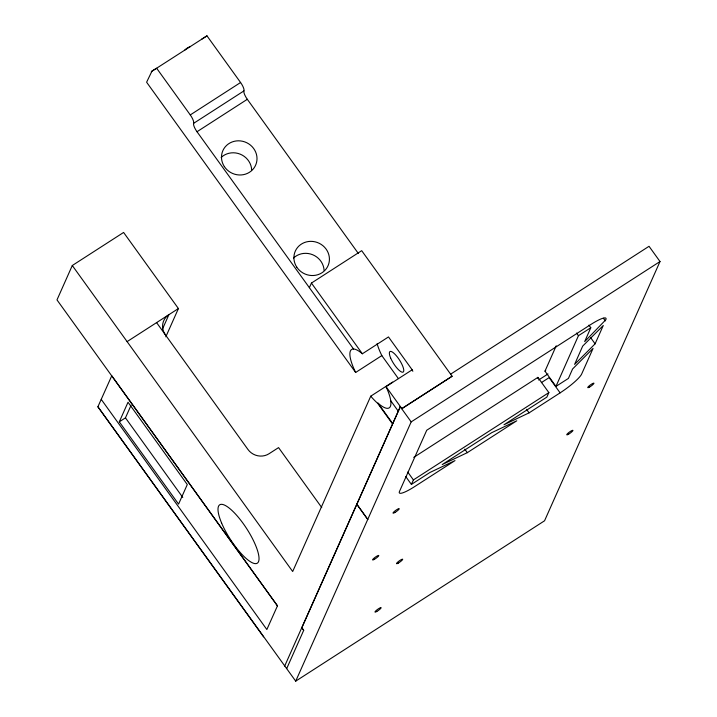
<?xml version="1.0" encoding="UTF-8"?>
<svg xmlns="http://www.w3.org/2000/svg" width="717" height="717" viewBox="0 0 717 717"><rect width="100%" height="100%" fill="white"/><g stroke="black" fill="none" stroke-linecap="round" stroke-linejoin="round"><path stroke-width="1.08" d="M588.908 325.142L590.79 327.75L584.678 341.588L605.82 319.764A22.881 3.97 -35.8 0 0 590.441 324.747L426.732 430.245L399.494 491.441A22.881 3.97 -35.8 0 0 414.874 486.449L455.008 460.592L429.913 472.485L411.397 484.414L405.75 476.581M413.718 457.401L537.893 377.375L548.863 392.611L546.856 397.119L503.988 424.751L529.083 412.858L560.111 392.853A22.881 3.97 -35.8 0 0 581.648 374.05L593.058 348.435L572.587 368.977L568.42 378.406L555.962 386.4L544.983 371.155L556.222 345.8M555.962 386.4L578.44 335.69L590.79 327.75M412.84 371.281A34.712 9.76 57.2 0 0 412.167 369.811L388.489 336.936L362.363 353.777A34.712 9.76 57.2 0 0 353.553 349.009L197.005 131.731A7.627 2.142 57.2 0 1 193.635 123.333A7.627 2.142 57.2 0 0 190.274 114.926L156.665 68.267L152.04 70.965L146.609 82.222L355.65 372.473L381.829 355.596A34.712 9.76 57.2 0 1 377.115 343.685M165.824 336.82L178.416 308.552L123.602 232.451L72.292 265.514L56.984 299.903L277.461 605.847L111.771 375.78L97.897 406.781L295.709 681.15L544.553 520.784L660.016 261.535L649.037 246.298L450.617 374.166M119.3 421.82L128.02 402.237L187.289 484.54L178.569 504.114L119.3 421.82L125.457 417.85L131.068 405.248M162.589 328.843L168.898 314.682A15.254 14.403 24 0 0 165.367 334.812M309.385 287.678L311.429 283.072L361.691 250.672L452.113 376.246L401.852 408.636L386.033 386.651L412.167 369.811M277.461 605.847L266.849 629.526L101.249 399.405M392.629 382.08L370.743 396.187L292.679 571.512L72.292 265.514M284.658 666.093L400.355 406.557L301.848 627.725L303.676 630.377L286.692 668.611M295.709 681.15L411.182 421.892L660.016 261.535M411.397 484.414L413.404 479.915L548.863 392.611M537.517 378.217L537.893 377.375M595.101 343.828L603.275 325.491L582.688 346.105L574.604 364.397L595.101 343.828L590.718 337.734M201.62 39.22L206.971 35.85L240.58 82.509A7.627 2.142 57.2 0 1 243.941 90.907A7.627 2.142 57.2 0 0 247.311 99.304L358.339 253.468M151.314 71.637L206.971 35.85M190.274 114.926L240.58 82.509M193.635 123.333L243.941 90.907M197.005 131.731L247.311 99.304M127.106 341.615L178.416 308.552M97.897 406.781L263.596 636.839M353.553 349.009L353.508 349.036A34.712 9.76 57.2 0 0 355.65 372.473M370.743 396.187A34.712 9.76 57.2 0 0 377.734 403.393L378.047 403.196A34.712 9.76 57.2 0 0 390.693 400.66L390.738 400.633A34.712 9.76 57.2 0 0 386.033 386.651M401.861 408.627L452.122 376.237M398.267 411.182L390.693 400.66M538.61 380.001L547.994 373.951M541.38 382.618L549.141 377.617L560.111 392.853M467.314 452.66L516.778 420.789L491.683 432.683L442.219 464.553L467.314 452.66L464.804 449.174M301.794 627.76L303.73 630.342M544.983 371.155L545.762 370.662M603.436 318.267L605.318 320.884M576.558 333.073L578.44 335.69M526.574 409.371L529.083 412.858M381.829 355.596L398.374 378.576M311.429 283.072L362.363 353.777M400.211 406.656L411.182 421.892M378.047 403.196L392.737 423.595M377.734 403.393L392.495 423.89M407.758 472.073L413.404 479.915M321.745 507.564L278.563 447.605L269.045 453.736A15.254 14.403 24 0 1 247.957 449.478L156.593 322.614M125.457 417.85L182.781 497.446M184.825 50.047A175.459 49.339 57.2 0 1 190.166 46.677M293.558 258.021A17.925 16.921 24 0 1 312.648 254.723A17.925 16.921 24 0 1 324.084 270.452M221.141 157.48A17.925 16.921 24 0 1 240.231 154.173A17.925 16.921 24 0 1 251.667 169.911M356.851 504.284L367.758 519.431L356.851 504.284M589.607 387.01A3.818 0.663 -35.8 0 0 593.927 383.192A3.818 0.663 -35.8 0 0 588.962 386.06A3.818 0.663 -35.8 0 0 589.607 387.01M394.897 512.494A3.818 0.663 -35.8 0 0 399.217 508.676A3.818 0.663 -35.8 0 0 394.242 511.544A3.818 0.663 -35.8 0 0 394.897 512.494M568.608 434.179A3.818 0.663 -35.8 0 0 572.928 430.37A3.818 0.663 -35.8 0 0 567.954 433.238A3.818 0.663 -35.8 0 0 568.608 434.179M374.444 559.305A3.818 0.663 -35.8 0 0 378.764 555.496A3.818 0.663 -35.8 0 0 373.79 558.364A3.818 0.663 -35.8 0 0 374.444 559.305M376.801 611.467A3.818 0.663 -35.8 0 0 381.121 607.658A3.818 0.663 -35.8 0 0 376.156 610.526A3.818 0.663 -35.8 0 0 376.801 611.467M398.356 563.051A3.818 0.663 -35.8 0 0 402.676 559.242A3.818 0.663 -35.8 0 0 397.711 562.11A3.818 0.663 -35.8 0 0 398.356 563.051M390.631 357.98A12.207 3.433 57.2 0 0 403.088 372.123A12.207 3.433 57.2 0 0 395.999 355.336A12.207 3.433 57.2 0 0 390.631 357.98M221.625 523.087A34.712 9.76 57.2 0 0 257.045 563.32A34.712 9.76 57.2 0 0 236.879 515.559A34.712 9.76 57.2 0 0 221.625 523.087M296.739 267.091A17.925 16.921 24 0 0 327.472 266.885A17.925 16.921 24 0 0 310.775 241.351A17.925 16.921 24 0 0 296.739 267.091M224.322 166.541A17.925 16.921 24 0 0 255.055 166.344A17.925 16.921 24 0 0 238.367 140.81A17.925 16.921 24 0 0 224.322 166.541"/></g></svg>
